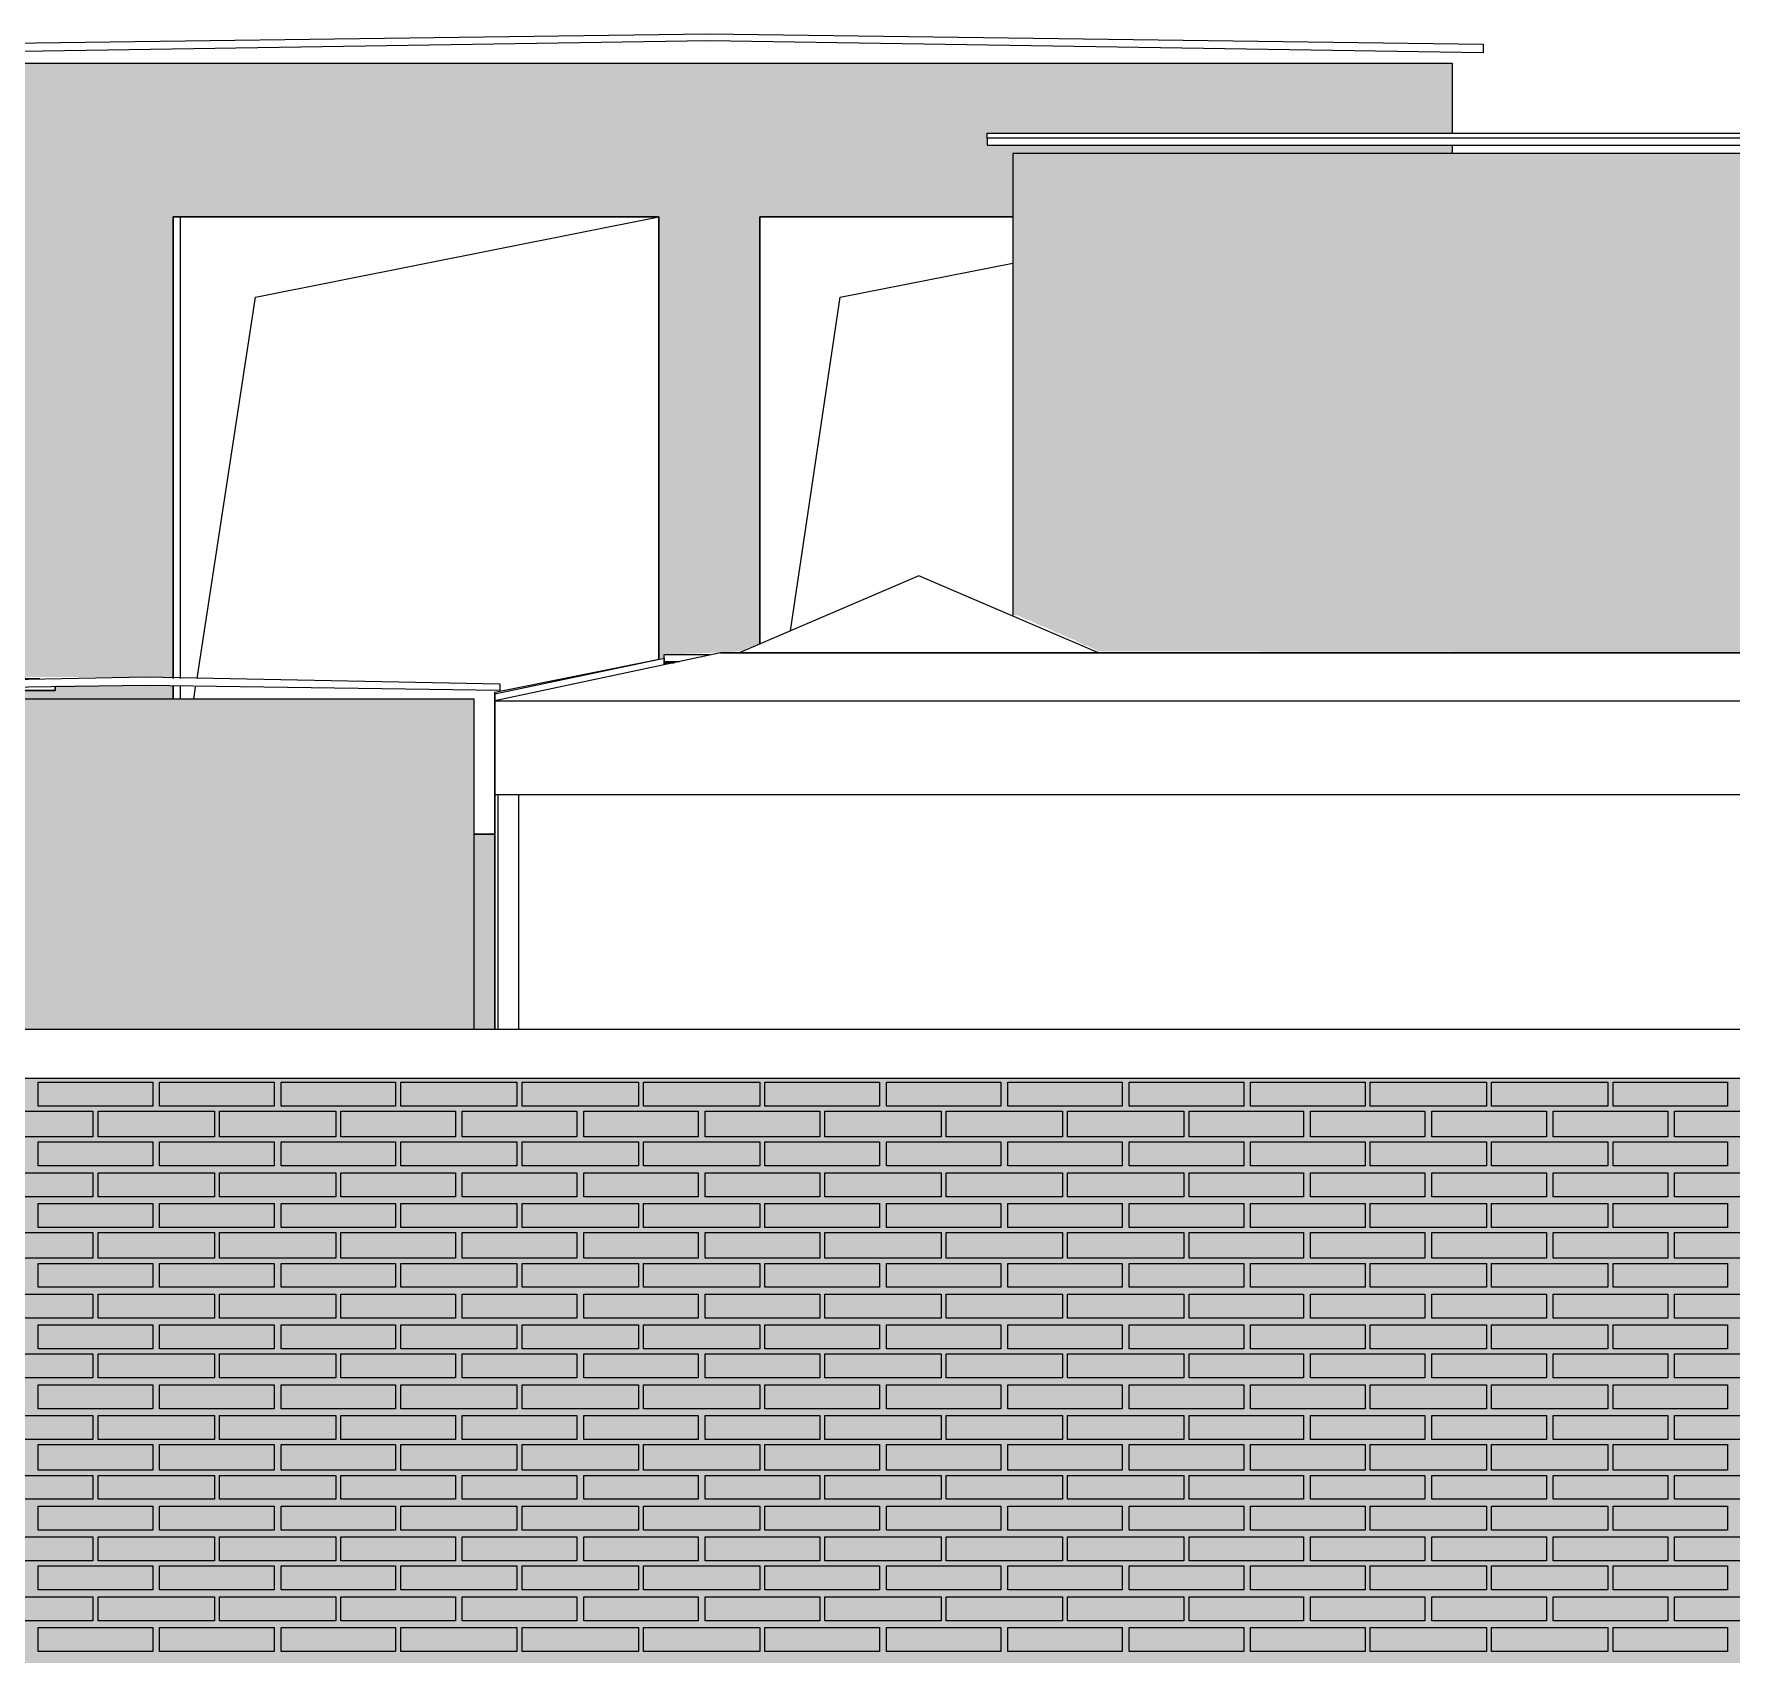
# Model space of a CAD drawing. Header units: millimetres. Extents: x -28928 to 100580, y -22867 to 36490.
# Drawn here: x 62992 to 67191, y 7605 to 11613 of the extents above; entities that cross this region are included whole.
import ezdxf

# ---------------------------------------------------------------- set-up
doc = ezdxf.new("R2010")
doc.units = ezdxf.units.MM
doc.layers.add('PDF _Геометрия', color=7, linetype='Continuous', true_color=0x8f8e8d)
doc.layers.add('PDF _Сплошная заливка', color=7, linetype='Continuous', true_color=0xffffff)

msp = doc.modelspace()

# ---------------------------------------------------------------- hatches: boundary and pattern name
at = {"layer": 'PDF _Сплошная заливка', "true_color": 0x383e42, "transparency": 33554559}
h = msp.add_hatch(color=250, dxfattribs=at)
h.paths.add_polyline_path([(62824.9, 10018.4), (63006.8, 10022.6), (63336.8, 10022.6), (63336.8, 11160.7), (64538.4, 11160.7), (64538.4, 10069.1), (64551.1, 10069.1), (64551.1, 10077.6), (64665.3, 10081.8), (64737.2, 10086), (64749.9, 10090.3), (64758.4, 10094.5), (64771.1, 10098.7), (64779.5, 10103), (64788, 10103), (64788, 11160.7), (65414.1, 11160.7), (65414.1, 11317.2), (66395.6, 11317.2), (66395.6, 11338.4), (65350.7, 11338.4), (65350.7, 11368), (66395.6, 11368), (66395.6, 11541.4), (62824.9, 11541.4)])
h.paths.add_polyline_path([(64132.2, 9151), (64132.2, 9633.4), (64081.4, 9633.4), (64081.4, 9151)])
h.paths.add_polyline_path([(62824.9, 9967.6), (63336.8, 9967.6), (63336.8, 10001.4), (63044.9, 10001.4), (63044.9, 9988.7), (62824.9, 9988.7)])
h = msp.add_hatch(color=250, dxfattribs=at)
h.paths.add_polyline_path([(66395.7, 11368), (66501.4, 11368), (66501.4, 11541.4), (66395.7, 11541.4)])
h.paths.add_polyline_path([(66501.4, 11338.4), (66395.7, 11338.4), (66395.7, 11317.2), (66501.4, 11317.2)])
h = msp.add_hatch(color=250, dxfattribs=at)
h.paths.add_polyline_path([(69881.8, 10174.9), (69898.7, 10174.9), (69898.7, 11317.2), (65414.1, 11317.2), (65414.1, 10174.9), (65426.8, 10174.9), (65443.7, 10166.4), (65456.4, 10162.2), (65481.8, 10149.5), (65494.5, 10145.3), (65519.9, 10132.6), (65532.6, 10128.4), (65549.5, 10119.9), (65562.2, 10115.7), (65587.6, 10103), (65600.3, 10098.7), (65625.7, 10086), (68088, 10081.8), (68202.2, 10077.6), (68202.2, 10052.2), (68210.7, 10052.2), (68210.7, 10081.8), (68236.1, 10081.8), (68532.2, 10022.6), (69141.4, 10009.9), (69141.4, 9993), (68887.6, 9997.2), (68633.7, 9997.2), (68633.7, 9967.6), (69078, 9967.6), (69078, 9870.3), (69518, 9870.3), (69518, 10090.3), (69526.4, 10090.3), (69526.4, 10098.7), (69568.7, 10107.2), (69585.7, 10111.4), (69628, 10119.9), (69644.9, 10124.1), (69687.2, 10132.6), (69704.1, 10136.8), (69725.3, 10141), (69742.2, 10145.3), (69784.5, 10153.7), (69801.4, 10158), (69843.7, 10166.4), (69860.7, 10170.7)])
h.paths.add_polyline_path([(69518, 9819.5), (69518, 9836.4), (69078, 9836.4), (69078, 9819.5)])
at = {"layer": 'PDF _Сплошная заливка', "true_color": 0xdcd6cf, "transparency": 33554559}
msp.add_hatch(color=254, dxfattribs=at).paths.add_polyline_path([(60798.4, -2005.5), (60798.4, -4713.2), (70224.5, -4713.2), (70224.5, -1464), (74070.3, -1464), (74070.3, -4713.2), (82294.9, -4713.2), (82294.9, 9028.4), (55763.7, 9028.4), (55763.7, -4713.2), (56851.1, -4713.2), (56851.1, -1464), (58251.4, -1464), (58251.4, -4713.2), (59499.5, -4713.2), (59499.5, -2005.5)])

# ---------------------------------------------------------------- linework, layer by layer
at = {"layer": 'PDF _Геометрия', "color": 7, "lineweight": 9}
for points in [[(64661.1, 11613.4), (66577.6, 11588), (66577.6, 11566.8), (64661.1, 11596.4), (62748.7, 11566.8), (62748.7, 11588)], [(69958, 11355.3), (65350.7, 11355.3), (65350.7, 11368), (69958, 11368)], [(64538.4, 11160.7), (63336.8, 11160.7), (63336.8, 10018.4), (63336.8, 11160.7), (64538.4, 11160.7), (64538.4, 10064.9)], [(65414.1, 11160.7), (64788, 11160.7), (64788, 10103), (64788, 11160.7)], [(61936.4, 9988.7), (63044.9, 9988.7), (63044.9, 9997.2), (63044.9, 9988.7)], [(63336.8, 10001.4), (63336.8, 9967.6)], [(64081.4, 9633.4), (64132.2, 9633.4)]]:
    msp.add_lwpolyline(points, close=True, dxfattribs=at)
for points in [[(61915.3, 10018.4), (61915.3, 10268), (62021.1, 10268), (62824.9, 10268), (62824.9, 10018.4), (62824.9, 11541.4), (66395.7, 11541.4), (66501.4, 11541.4), (66501.4, 11368)], [(65350.7, 11355.3), (65350.7, 11338.4), (69958, 11338.4), (69958, 11355.3)], [(65350.7, 11351), (65350.7, 11338.4), (69958, 11338.4), (69958, 11351)], [(66501.4, 11338.4), (66501.4, 11317.2)], [(69898.7, 10174.9), (69898.7, 11317.2), (65414.1, 11317.2), (65414.1, 10174.9)], [(63353.7, 11160.7), (63353.7, 10018.4)], [(63396.1, 10018.4), (63539.9, 10961.8), (64538.4, 11160.7)], [(64864.1, 10136.8), (64986.8, 10961.8), (65414.1, 11046.4)], [(65625.7, 10081.8), (65181.4, 10272.2), (64737.2, 10081.8)], [(64690.7, 10081.8), (64132.2, 9963.4), (64132.2, 9730.7), (64132.2, 9151), (64132.2, 9760.3), (64132.2, 9984.5), (64551.1, 10069.1), (64551.1, 10052.2), (64551.1, 10056.4), (64551.1, 10060.7), (64551.1, 10064.9)], [(64694.9, 10081.8), (64690.7, 10081.8), (68058.4, 10081.8), (68350.3, 10018.4), (68058.4, 10081.8), (64690.7, 10081.8), (68058.4, 10081.8), (64690.7, 10081.8), (64132.2, 9963.4)], [(64690.7, 10081.8), (64690.7, 10081.8)], [(64694.9, 10081.8), (64690.7, 10081.8), (64694.9, 10081.8)], [(64132.2, 9980.3), (64132.2, 9963.4), (64132.2, 9980.3), (64551.1, 10069.1), (64551.1, 10077.6), (64665.3, 10077.6)], [(64551.1, 10069.1), (64551.1, 10069.1)], [(64551.1, 10052.2), (64551.1, 10069.1)], [(64551.1, 10060.7), (64589.1, 10060.7)], [(64576.4, 10056.4), (64551.1, 10056.4)], [(61834.9, 10018.4), (63006.8, 10018.4)], [(62393.4, 10005.7), (63269.1, 10022.6), (64144.9, 10005.7), (64144.9, 9988.7), (63269.1, 10001.4), (62393.4, 9988.7), (62393.4, 10005.7), (61881.4, 10005.7)], [(63353.7, 10001.4), (63353.7, 9967.6)], [(63387.6, 9967.6), (63391.8, 9997.2)], [(64081.4, 9151), (64081.4, 9967.6), (62452.6, 9967.6), (62452.6, 9151)], [(67449.1, 9730.7), (64132.2, 9730.7), (64132.2, 9963.4), (67449.1, 9963.4)], [(64140.7, 9151), (64140.7, 9730.7)], [(64191.4, 9151), (64191.4, 9730.7)], [(83589.5, 9447.2), (82789.9, 9447.2), (82789.9, 9151), (82531.8, 9151), (82375.3, 9151), (82375.3, 9028.4), (55704.5, 9028.4), (55704.5, 9151), (82375.3, 9151), (82375.3, 9028.4)]]:
    msp.add_lwpolyline(points, dxfattribs=at)
at = {"layer": 'PDF _Геометрия', "lineweight": 9}
for points in [[(63286.1, 9019.9), (63286.1, 8960.7), (63002.6, 8960.7), (63002.6, 9019.9)], [(63586.4, 9019.9), (63586.4, 8960.7), (63303, 8960.7), (63303, 9019.9)], [(63886.8, 9019.9), (63886.8, 8960.7), (63603.4, 8960.7), (63603.4, 9019.9)], [(64187.2, 9019.9), (64187.2, 8960.7), (63899.5, 8960.7), (63899.5, 9019.9)], [(64487.6, 9019.9), (64487.6, 8960.7), (64199.9, 8960.7), (64199.9, 9019.9)], [(64788, 9019.9), (64788, 8960.7), (64500.3, 8960.7), (64500.3, 9019.9)], [(65084.1, 9019.9), (65084.1, 8960.7), (64800.7, 8960.7), (64800.7, 9019.9)], [(65384.5, 9019.9), (65384.5, 8960.7), (65101.1, 8960.7), (65101.1, 9019.9)], [(65684.9, 9019.9), (65684.9, 8960.7), (65401.4, 8960.7), (65401.4, 9019.9)], [(65985.3, 9019.9), (65985.3, 8960.7), (65701.8, 8960.7), (65701.8, 9019.9)], [(66285.7, 9019.9), (66285.7, 8960.7), (66002.2, 8960.7), (66002.2, 9019.9)], [(66586.1, 9019.9), (66586.1, 8960.7), (66298.4, 8960.7), (66298.4, 9019.9)], [(66886.4, 9019.9), (66886.4, 8960.7), (66598.7, 8960.7), (66598.7, 9019.9)], [(67182.6, 9019.9), (67182.6, 8960.7), (66899.1, 8960.7), (66899.1, 9019.9)], [(63138, 8884.5), (62994.1, 8884.5), (62850.3, 8884.5), (62850.3, 8948), (62994.1, 8948), (63138, 8948)], [(63438.4, 8884.5), (63294.5, 8884.5), (63150.7, 8884.5), (63150.7, 8948), (63294.5, 8948), (63438.4, 8948)], [(63738.7, 8884.5), (63594.9, 8884.5), (63451.1, 8884.5), (63451.1, 8948), (63594.9, 8948), (63738.7, 8948)], [(64034.9, 8884.5), (63895.3, 8884.5), (63751.4, 8884.5), (63751.4, 8948), (63895.3, 8948), (64034.9, 8948)], [(64335.3, 8884.5), (64195.7, 8884.5), (64051.8, 8884.5), (64051.8, 8948), (64195.7, 8948), (64335.3, 8948)], [(64635.7, 8884.5), (64491.8, 8884.5), (64352.2, 8884.5), (64352.2, 8948), (64491.8, 8948), (64635.7, 8948)], [(64936.1, 8884.5), (64792.2, 8884.5), (64652.6, 8884.5), (64652.6, 8948), (64792.2, 8948), (64936.1, 8948)], [(65236.4, 8884.5), (65092.6, 8884.5), (64948.7, 8884.5), (64948.7, 8948), (65092.6, 8948), (65236.4, 8948)], [(65536.8, 8884.5), (65393, 8884.5), (65249.1, 8884.5), (65249.1, 8948), (65393, 8948), (65536.8, 8948)], [(65837.2, 8884.5), (65693.4, 8884.5), (65549.5, 8884.5), (65549.5, 8948), (65693.4, 8948), (65837.2, 8948)], [(66133.4, 8884.5), (65993.7, 8884.5), (65849.9, 8884.5), (65849.9, 8948), (65993.7, 8948), (66133.4, 8948)], [(66433.7, 8884.5), (66294.1, 8884.5), (66150.3, 8884.5), (66150.3, 8948), (66294.1, 8948), (66433.7, 8948)], [(66734.1, 8884.5), (66590.3, 8884.5), (66450.7, 8884.5), (66450.7, 8948), (66590.3, 8948), (66734.1, 8948)], [(67034.5, 8884.5), (66890.7, 8884.5), (66751.1, 8884.5), (66751.1, 8948), (66890.7, 8948), (67034.5, 8948)], [(67334.9, 8884.5), (67191.1, 8884.5), (67051.4, 8884.5), (67051.4, 8948), (67191.1, 8948), (67334.9, 8948)], [(63286.1, 8871.8), (63286.1, 8812.6), (63002.6, 8812.6), (63002.6, 8871.8)], [(63586.4, 8871.8), (63586.4, 8812.6), (63303, 8812.6), (63303, 8871.8)], [(63886.8, 8871.8), (63886.8, 8812.6), (63603.4, 8812.6), (63603.4, 8871.8)], [(64187.2, 8871.8), (64187.2, 8812.6), (63899.5, 8812.6), (63899.5, 8871.8)], [(64487.6, 8871.8), (64487.6, 8812.6), (64199.9, 8812.6), (64199.9, 8871.8)], [(64788, 8871.8), (64788, 8812.6), (64500.3, 8812.6), (64500.3, 8871.8)], [(65084.1, 8871.8), (65084.1, 8812.6), (64800.7, 8812.6), (64800.7, 8871.8)], [(65384.5, 8871.8), (65384.5, 8812.6), (65101.1, 8812.6), (65101.1, 8871.8)], [(65684.9, 8871.8), (65684.9, 8812.6), (65401.4, 8812.6), (65401.4, 8871.8)], [(65985.3, 8871.8), (65985.3, 8812.6), (65701.8, 8812.6), (65701.8, 8871.8)], [(66285.7, 8871.8), (66285.7, 8812.6), (66002.2, 8812.6), (66002.2, 8871.8)], [(66586.1, 8871.8), (66586.1, 8812.6), (66298.4, 8812.6), (66298.4, 8871.8)], [(66886.4, 8871.8), (66886.4, 8812.6), (66598.7, 8812.6), (66598.7, 8871.8)], [(67182.6, 8871.8), (67182.6, 8812.6), (66899.1, 8812.6), (66899.1, 8871.8)], [(63138, 8736.4), (62994.1, 8736.4), (62850.3, 8736.4), (62850.3, 8795.7), (62994.1, 8795.7), (63138, 8795.7)], [(63438.4, 8736.4), (63294.5, 8736.4), (63150.7, 8736.4), (63150.7, 8795.7), (63294.5, 8795.7), (63438.4, 8795.7)], [(63738.7, 8736.4), (63594.9, 8736.4), (63451.1, 8736.4), (63451.1, 8795.7), (63594.9, 8795.7), (63738.7, 8795.7)], [(64034.9, 8736.4), (63895.3, 8736.4), (63751.4, 8736.4), (63751.4, 8795.7), (63895.3, 8795.7), (64034.9, 8795.7)], [(64335.3, 8736.4), (64195.7, 8736.4), (64051.8, 8736.4), (64051.8, 8795.7), (64195.7, 8795.7), (64335.3, 8795.7)], [(64635.7, 8736.4), (64491.8, 8736.4), (64352.2, 8736.4), (64352.2, 8795.7), (64491.8, 8795.7), (64635.7, 8795.7)], [(64936.1, 8736.4), (64792.2, 8736.4), (64652.6, 8736.4), (64652.6, 8795.7), (64792.2, 8795.7), (64936.1, 8795.7)], [(65236.4, 8736.4), (65092.6, 8736.4), (64948.7, 8736.4), (64948.7, 8795.7), (65092.6, 8795.7), (65236.4, 8795.7)], [(65536.8, 8736.4), (65393, 8736.4), (65249.1, 8736.4), (65249.1, 8795.7), (65393, 8795.7), (65536.8, 8795.7)], [(65837.2, 8736.4), (65693.4, 8736.4), (65549.5, 8736.4), (65549.5, 8795.7), (65693.4, 8795.7), (65837.2, 8795.7)], [(66133.4, 8736.4), (65993.7, 8736.4), (65849.9, 8736.4), (65849.9, 8795.7), (65993.7, 8795.7), (66133.4, 8795.7)], [(66433.7, 8736.4), (66294.1, 8736.4), (66150.3, 8736.4), (66150.3, 8795.7), (66294.1, 8795.7), (66433.7, 8795.7)], [(66734.1, 8736.4), (66590.3, 8736.4), (66450.7, 8736.4), (66450.7, 8795.7), (66590.3, 8795.7), (66734.1, 8795.7)], [(67034.5, 8736.4), (66890.7, 8736.4), (66751.1, 8736.4), (66751.1, 8795.7), (66890.7, 8795.7), (67034.5, 8795.7)], [(67334.9, 8736.4), (67191.1, 8736.4), (67051.4, 8736.4), (67051.4, 8795.7), (67191.1, 8795.7), (67334.9, 8795.7)], [(63286.1, 8719.5), (63286.1, 8660.3), (63002.6, 8660.3), (63002.6, 8719.5)], [(63586.4, 8719.5), (63586.4, 8660.3), (63303, 8660.3), (63303, 8719.5)], [(63886.8, 8719.5), (63886.8, 8660.3), (63603.4, 8660.3), (63603.4, 8719.5)], [(64187.2, 8719.5), (64187.2, 8660.3), (63899.5, 8660.3), (63899.5, 8719.5)], [(64487.6, 8719.5), (64487.6, 8660.3), (64199.9, 8660.3), (64199.9, 8719.5)], [(64788, 8719.5), (64788, 8660.3), (64500.3, 8660.3), (64500.3, 8719.5)], [(65084.1, 8719.5), (65084.1, 8660.3), (64800.7, 8660.3), (64800.7, 8719.5)], [(65384.5, 8719.5), (65384.5, 8660.3), (65101.1, 8660.3), (65101.1, 8719.5)], [(65684.9, 8719.5), (65684.9, 8660.3), (65401.4, 8660.3), (65401.4, 8719.5)], [(65985.3, 8719.5), (65985.3, 8660.3), (65701.8, 8660.3), (65701.8, 8719.5)], [(66285.7, 8719.5), (66285.7, 8660.3), (66002.2, 8660.3), (66002.2, 8719.5)], [(66586.1, 8719.5), (66586.1, 8660.3), (66298.4, 8660.3), (66298.4, 8719.5)], [(66886.4, 8719.5), (66886.4, 8660.3), (66598.7, 8660.3), (66598.7, 8719.5)], [(67182.6, 8719.5), (67182.6, 8660.3), (66899.1, 8660.3), (66899.1, 8719.5)], [(63138, 8584.1), (62994.1, 8584.1), (62850.3, 8584.1), (62850.3, 8647.6), (62994.1, 8647.6), (63138, 8647.6)], [(63438.4, 8584.1), (63294.5, 8584.1), (63150.7, 8584.1), (63150.7, 8647.6), (63294.5, 8647.6), (63438.4, 8647.6)], [(63738.7, 8584.1), (63594.9, 8584.1), (63451.1, 8584.1), (63451.1, 8647.6), (63594.9, 8647.6), (63738.7, 8647.6)], [(64034.9, 8584.1), (63895.3, 8584.1), (63751.4, 8584.1), (63751.4, 8647.6), (63895.3, 8647.6), (64034.9, 8647.6)], [(64335.3, 8584.1), (64195.7, 8584.1), (64051.8, 8584.1), (64051.8, 8647.6), (64195.7, 8647.6), (64335.3, 8647.6)], [(64635.7, 8584.1), (64491.8, 8584.1), (64352.2, 8584.1), (64352.2, 8647.6), (64491.8, 8647.6), (64635.7, 8647.6)], [(64936.1, 8584.1), (64792.2, 8584.1), (64652.6, 8584.1), (64652.6, 8647.6), (64792.2, 8647.6), (64936.1, 8647.6)], [(65236.4, 8584.1), (65092.6, 8584.1), (64948.7, 8584.1), (64948.7, 8647.6), (65092.6, 8647.6), (65236.4, 8647.6)], [(65536.8, 8584.1), (65393, 8584.1), (65249.1, 8584.1), (65249.1, 8647.6), (65393, 8647.6), (65536.8, 8647.6)], [(65837.2, 8584.1), (65693.4, 8584.1), (65549.5, 8584.1), (65549.5, 8647.6), (65693.4, 8647.6), (65837.2, 8647.6)], [(66133.4, 8584.1), (65993.7, 8584.1), (65849.9, 8584.1), (65849.9, 8647.6), (65993.7, 8647.6), (66133.4, 8647.6)], [(66433.7, 8584.1), (66294.1, 8584.1), (66150.3, 8584.1), (66150.3, 8647.6), (66294.1, 8647.6), (66433.7, 8647.6)], [(66734.1, 8584.1), (66590.3, 8584.1), (66450.7, 8584.1), (66450.7, 8647.6), (66590.3, 8647.6), (66734.1, 8647.6)], [(67034.5, 8584.1), (66890.7, 8584.1), (66751.1, 8584.1), (66751.1, 8647.6), (66890.7, 8647.6), (67034.5, 8647.6)], [(67334.9, 8584.1), (67191.1, 8584.1), (67051.4, 8584.1), (67051.4, 8647.6), (67191.1, 8647.6), (67334.9, 8647.6)], [(63286.1, 8571.4), (63286.1, 8512.2), (63002.6, 8512.2), (63002.6, 8571.4)], [(63586.4, 8571.4), (63586.4, 8512.2), (63303, 8512.2), (63303, 8571.4)], [(63886.8, 8571.4), (63886.8, 8512.2), (63603.4, 8512.2), (63603.4, 8571.4)], [(64187.2, 8571.4), (64187.2, 8512.2), (63899.5, 8512.2), (63899.5, 8571.4)], [(64487.6, 8571.4), (64487.6, 8512.2), (64199.9, 8512.2), (64199.9, 8571.4)], [(64788, 8571.4), (64788, 8512.2), (64500.3, 8512.2), (64500.3, 8571.4)], [(65084.1, 8571.4), (65084.1, 8512.2), (64800.7, 8512.2), (64800.7, 8571.4)], [(65384.5, 8571.4), (65384.5, 8512.2), (65101.1, 8512.2), (65101.1, 8571.4)], [(65684.9, 8571.4), (65684.9, 8512.2), (65401.4, 8512.2), (65401.4, 8571.4)], [(65985.3, 8571.4), (65985.3, 8512.2), (65701.8, 8512.2), (65701.8, 8571.4)], [(66285.7, 8571.4), (66285.7, 8512.2), (66002.2, 8512.2), (66002.2, 8571.4)], [(66586.1, 8571.4), (66586.1, 8512.2), (66298.4, 8512.2), (66298.4, 8571.4)], [(66886.4, 8571.4), (66886.4, 8512.2), (66598.7, 8512.2), (66598.7, 8571.4)], [(67182.6, 8571.4), (67182.6, 8512.2), (66899.1, 8512.2), (66899.1, 8571.4)], [(63138, 8436), (62994.1, 8436), (62850.3, 8436), (62850.3, 8495.3), (62994.1, 8495.3), (63138, 8495.3)], [(63438.4, 8436), (63294.5, 8436), (63150.7, 8436), (63150.7, 8495.3), (63294.5, 8495.3), (63438.4, 8495.3)], [(63738.7, 8436), (63594.9, 8436), (63451.1, 8436), (63451.1, 8495.3), (63594.9, 8495.3), (63738.7, 8495.3)], [(64034.9, 8436), (63895.3, 8436), (63751.4, 8436), (63751.4, 8495.3), (63895.3, 8495.3), (64034.9, 8495.3)], [(64335.3, 8436), (64195.7, 8436), (64051.8, 8436), (64051.8, 8495.3), (64195.7, 8495.3), (64335.3, 8495.3)], [(64635.7, 8436), (64491.8, 8436), (64352.2, 8436), (64352.2, 8495.3), (64491.8, 8495.3), (64635.7, 8495.3)], [(64936.1, 8436), (64792.2, 8436), (64652.6, 8436), (64652.6, 8495.3), (64792.2, 8495.3), (64936.1, 8495.3)], [(65236.4, 8436), (65092.6, 8436), (64948.7, 8436), (64948.7, 8495.3), (65092.6, 8495.3), (65236.4, 8495.3)], [(65536.8, 8436), (65393, 8436), (65249.1, 8436), (65249.1, 8495.3), (65393, 8495.3), (65536.8, 8495.3)], [(65837.2, 8436), (65693.4, 8436), (65549.5, 8436), (65549.5, 8495.3), (65693.4, 8495.3), (65837.2, 8495.3)], [(66133.4, 8436), (65993.7, 8436), (65849.9, 8436), (65849.9, 8495.3), (65993.7, 8495.3), (66133.4, 8495.3)], [(66433.7, 8436), (66294.1, 8436), (66150.3, 8436), (66150.3, 8495.3), (66294.1, 8495.3), (66433.7, 8495.3)], [(66734.1, 8436), (66590.3, 8436), (66450.7, 8436), (66450.7, 8495.3), (66590.3, 8495.3), (66734.1, 8495.3)], [(67034.5, 8436), (66890.7, 8436), (66751.1, 8436), (66751.1, 8495.3), (66890.7, 8495.3), (67034.5, 8495.3)], [(67334.9, 8436), (67191.1, 8436), (67051.4, 8436), (67051.4, 8495.3), (67191.1, 8495.3), (67334.9, 8495.3)], [(63286.1, 8419.1), (63286.1, 8359.9), (63002.6, 8359.9), (63002.6, 8419.1)], [(63586.4, 8419.1), (63586.4, 8359.9), (63303, 8359.9), (63303, 8419.1)], [(63886.8, 8419.1), (63886.8, 8359.9), (63603.4, 8359.9), (63603.4, 8419.1)], [(64187.2, 8419.1), (64187.2, 8359.9), (63899.5, 8359.9), (63899.5, 8419.1)], [(64487.6, 8419.1), (64487.6, 8359.9), (64199.9, 8359.9), (64199.9, 8419.1)], [(64788, 8419.1), (64788, 8359.9), (64500.3, 8359.9), (64500.3, 8419.1)], [(65084.1, 8419.1), (65084.1, 8359.9), (64800.7, 8359.9), (64800.7, 8419.1)], [(65384.5, 8419.1), (65384.5, 8359.9), (65101.1, 8359.9), (65101.1, 8419.1)], [(65684.9, 8419.1), (65684.9, 8359.9), (65401.4, 8359.9), (65401.4, 8419.1)], [(65985.3, 8419.1), (65985.3, 8359.9), (65701.8, 8359.9), (65701.8, 8419.1)], [(66285.7, 8419.1), (66285.7, 8359.9), (66002.2, 8359.9), (66002.2, 8419.1)], [(66586.1, 8419.1), (66586.1, 8359.9), (66298.4, 8359.9), (66298.4, 8419.1)], [(66886.4, 8419.1), (66886.4, 8359.9), (66598.7, 8359.9), (66598.7, 8419.1)], [(67182.6, 8419.1), (67182.6, 8359.9), (66899.1, 8359.9), (66899.1, 8419.1)], [(63138, 8288), (62994.1, 8288), (62850.3, 8288), (62850.3, 8347.2), (62994.1, 8347.2), (63138, 8347.2)], [(63438.4, 8288), (63294.5, 8288), (63150.7, 8288), (63150.7, 8347.2), (63294.5, 8347.2), (63438.4, 8347.2)], [(63738.7, 8288), (63594.9, 8288), (63451.1, 8288), (63451.1, 8347.2), (63594.9, 8347.2), (63738.7, 8347.2)], [(64034.9, 8288), (63895.3, 8288), (63751.4, 8288), (63751.4, 8347.2), (63895.3, 8347.2), (64034.9, 8347.2)], [(64335.3, 8288), (64195.7, 8288), (64051.8, 8288), (64051.8, 8347.2), (64195.7, 8347.2), (64335.3, 8347.2)], [(64635.7, 8288), (64491.8, 8288), (64352.2, 8288), (64352.2, 8347.2), (64491.8, 8347.2), (64635.7, 8347.2)], [(64936.1, 8288), (64792.2, 8288), (64652.6, 8288), (64652.6, 8347.2), (64792.2, 8347.2), (64936.1, 8347.2)], [(65236.4, 8288), (65092.6, 8288), (64948.7, 8288), (64948.7, 8347.2), (65092.6, 8347.2), (65236.4, 8347.2)], [(65536.8, 8288), (65393, 8288), (65249.1, 8288), (65249.1, 8347.2), (65393, 8347.2), (65536.8, 8347.2)], [(65837.2, 8288), (65693.4, 8288), (65549.5, 8288), (65549.5, 8347.2), (65693.4, 8347.2), (65837.2, 8347.2)], [(66133.4, 8288), (65993.7, 8288), (65849.9, 8288), (65849.9, 8347.2), (65993.7, 8347.2), (66133.4, 8347.2)], [(66433.7, 8288), (66294.1, 8288), (66150.3, 8288), (66150.3, 8347.2), (66294.1, 8347.2), (66433.7, 8347.2)], [(66734.1, 8288), (66590.3, 8288), (66450.7, 8288), (66450.7, 8347.2), (66590.3, 8347.2), (66734.1, 8347.2)], [(67034.5, 8288), (66890.7, 8288), (66751.1, 8288), (66751.1, 8347.2), (66890.7, 8347.2), (67034.5, 8347.2)], [(67334.9, 8288), (67191.1, 8288), (67051.4, 8288), (67051.4, 8347.2), (67191.1, 8347.2), (67334.9, 8347.2)], [(63286.1, 8271), (63286.1, 8211.8), (63002.6, 8211.8), (63002.6, 8271)], [(63586.4, 8271), (63586.4, 8211.8), (63303, 8211.8), (63303, 8271)], [(63886.8, 8271), (63886.8, 8211.8), (63603.4, 8211.8), (63603.4, 8271)], [(64187.2, 8271), (64187.2, 8211.8), (63899.5, 8211.8), (63899.5, 8271)], [(64487.6, 8271), (64487.6, 8211.8), (64199.9, 8211.8), (64199.9, 8271)], [(64788, 8271), (64788, 8211.8), (64500.3, 8211.8), (64500.3, 8271)], [(65084.1, 8271), (65084.1, 8211.8), (64800.7, 8211.8), (64800.7, 8271)], [(65384.5, 8271), (65384.5, 8211.8), (65101.1, 8211.8), (65101.1, 8271)], [(65684.9, 8271), (65684.9, 8211.8), (65401.4, 8211.8), (65401.4, 8271)], [(65985.3, 8271), (65985.3, 8211.8), (65701.8, 8211.8), (65701.8, 8271)], [(66285.7, 8271), (66285.7, 8211.8), (66002.2, 8211.8), (66002.2, 8271)], [(66586.1, 8271), (66586.1, 8211.8), (66298.4, 8211.8), (66298.4, 8271)], [(66886.4, 8271), (66886.4, 8211.8), (66598.7, 8211.8), (66598.7, 8271)], [(67182.6, 8271), (67182.6, 8211.8), (66899.1, 8211.8), (66899.1, 8271)], [(63138, 8135.7), (62994.1, 8135.7), (62850.3, 8135.7), (62850.3, 8194.9), (62994.1, 8194.9), (63138, 8194.9)], [(63438.4, 8135.7), (63294.5, 8135.7), (63150.7, 8135.7), (63150.7, 8194.9), (63294.5, 8194.9), (63438.4, 8194.9)], [(63738.7, 8135.7), (63594.9, 8135.7), (63451.1, 8135.7), (63451.1, 8194.9), (63594.9, 8194.9), (63738.7, 8194.9)], [(64034.9, 8135.7), (63895.3, 8135.7), (63751.4, 8135.7), (63751.4, 8194.9), (63895.3, 8194.9), (64034.9, 8194.9)], [(64335.3, 8135.7), (64195.7, 8135.7), (64051.8, 8135.7), (64051.8, 8194.9), (64195.7, 8194.9), (64335.3, 8194.9)], [(64635.7, 8135.7), (64491.8, 8135.7), (64352.2, 8135.7), (64352.2, 8194.9), (64491.8, 8194.9), (64635.7, 8194.9)], [(64936.1, 8135.7), (64792.2, 8135.7), (64652.6, 8135.7), (64652.6, 8194.9), (64792.2, 8194.9), (64936.1, 8194.9)], [(65236.4, 8135.7), (65092.6, 8135.7), (64948.7, 8135.7), (64948.7, 8194.9), (65092.6, 8194.9), (65236.4, 8194.9)], [(65536.8, 8135.7), (65393, 8135.7), (65249.1, 8135.7), (65249.1, 8194.9), (65393, 8194.9), (65536.8, 8194.9)], [(65837.2, 8135.7), (65693.4, 8135.7), (65549.5, 8135.7), (65549.5, 8194.9), (65693.4, 8194.9), (65837.2, 8194.9)], [(66133.4, 8135.7), (65993.7, 8135.7), (65849.9, 8135.7), (65849.9, 8194.9), (65993.7, 8194.9), (66133.4, 8194.9)], [(66433.7, 8135.7), (66294.1, 8135.7), (66150.3, 8135.7), (66150.3, 8194.9), (66294.1, 8194.9), (66433.7, 8194.9)], [(66734.1, 8135.7), (66590.3, 8135.7), (66450.7, 8135.7), (66450.7, 8194.9), (66590.3, 8194.9), (66734.1, 8194.9)], [(67034.5, 8135.7), (66890.7, 8135.7), (66751.1, 8135.7), (66751.1, 8194.9), (66890.7, 8194.9), (67034.5, 8194.9)], [(67334.9, 8135.7), (67191.1, 8135.7), (67051.4, 8135.7), (67051.4, 8194.9), (67191.1, 8194.9), (67334.9, 8194.9)], [(63286.1, 8123), (63286.1, 8059.5), (63002.6, 8059.5), (63002.6, 8123)], [(63586.4, 8123), (63586.4, 8059.5), (63303, 8059.5), (63303, 8123)], [(63886.8, 8123), (63886.8, 8059.5), (63603.4, 8059.5), (63603.4, 8123)], [(64187.2, 8123), (64187.2, 8059.5), (63899.5, 8059.5), (63899.5, 8123)], [(64487.6, 8123), (64487.6, 8059.5), (64199.9, 8059.5), (64199.9, 8123)], [(64788, 8123), (64788, 8059.5), (64500.3, 8059.5), (64500.3, 8123)], [(65084.1, 8123), (65084.1, 8059.5), (64800.7, 8059.5), (64800.7, 8123)], [(65384.5, 8123), (65384.5, 8059.5), (65101.1, 8059.5), (65101.1, 8123)], [(65684.9, 8123), (65684.9, 8059.5), (65401.4, 8059.5), (65401.4, 8123)], [(65985.3, 8123), (65985.3, 8059.5), (65701.8, 8059.5), (65701.8, 8123)], [(66285.7, 8123), (66285.7, 8059.5), (66002.2, 8059.5), (66002.2, 8123)], [(66586.1, 8123), (66586.1, 8059.5), (66298.4, 8059.5), (66298.4, 8123)], [(66886.4, 8123), (66886.4, 8059.5), (66598.7, 8059.5), (66598.7, 8123)], [(67182.6, 8123), (67182.6, 8059.5), (66899.1, 8059.5), (66899.1, 8123)], [(63138, 7987.6), (62994.1, 7987.6), (62850.3, 7987.6), (62850.3, 8046.8), (62994.1, 8046.8), (63138, 8046.8)], [(63438.4, 7987.6), (63294.5, 7987.6), (63150.7, 7987.6), (63150.7, 8046.8), (63294.5, 8046.8), (63438.4, 8046.8)], [(63738.7, 7987.6), (63594.9, 7987.6), (63451.1, 7987.6), (63451.1, 8046.8), (63594.9, 8046.8), (63738.7, 8046.8)], [(64034.9, 7987.6), (63895.3, 7987.6), (63751.4, 7987.6), (63751.4, 8046.8), (63895.3, 8046.8), (64034.9, 8046.8)], [(64335.3, 7987.6), (64195.7, 7987.6), (64051.8, 7987.6), (64051.8, 8046.8), (64195.7, 8046.8), (64335.3, 8046.8)], [(64635.7, 7987.6), (64491.8, 7987.6), (64352.2, 7987.6), (64352.2, 8046.8), (64491.8, 8046.8), (64635.7, 8046.8)], [(64936.1, 7987.6), (64792.2, 7987.6), (64652.6, 7987.6), (64652.6, 8046.8), (64792.2, 8046.8), (64936.1, 8046.8)], [(65236.4, 7987.6), (65092.6, 7987.6), (64948.7, 7987.6), (64948.7, 8046.8), (65092.6, 8046.8), (65236.4, 8046.8)], [(65536.8, 7987.6), (65393, 7987.6), (65249.1, 7987.6), (65249.1, 8046.8), (65393, 8046.8), (65536.8, 8046.8)], [(65837.2, 7987.6), (65693.4, 7987.6), (65549.5, 7987.6), (65549.5, 8046.8), (65693.4, 8046.8), (65837.2, 8046.8)], [(66133.4, 7987.6), (65993.7, 7987.6), (65849.9, 7987.6), (65849.9, 8046.8), (65993.7, 8046.8), (66133.4, 8046.8)], [(66433.7, 7987.6), (66294.1, 7987.6), (66150.3, 7987.6), (66150.3, 8046.8), (66294.1, 8046.8), (66433.7, 8046.8)], [(66734.1, 7987.6), (66590.3, 7987.6), (66450.7, 7987.6), (66450.7, 8046.8), (66590.3, 8046.8), (66734.1, 8046.8)], [(67034.5, 7987.6), (66890.7, 7987.6), (66751.1, 7987.6), (66751.1, 8046.8), (66890.7, 8046.8), (67034.5, 8046.8)], [(67334.9, 7987.6), (67191.1, 7987.6), (67051.4, 7987.6), (67051.4, 8046.8), (67191.1, 8046.8), (67334.9, 8046.8)], [(63286.1, 7970.7), (63286.1, 7911.4), (63002.6, 7911.4), (63002.6, 7970.7)], [(63586.4, 7970.7), (63586.4, 7911.4), (63303, 7911.4), (63303, 7970.7)], [(63886.8, 7970.7), (63886.8, 7911.4), (63603.4, 7911.4), (63603.4, 7970.7)], [(64187.2, 7970.7), (64187.2, 7911.4), (63899.5, 7911.4), (63899.5, 7970.7)], [(64487.6, 7970.7), (64487.6, 7911.4), (64199.9, 7911.4), (64199.9, 7970.7)], [(64788, 7970.7), (64788, 7911.4), (64500.3, 7911.4), (64500.3, 7970.7)], [(65084.1, 7970.7), (65084.1, 7911.4), (64800.7, 7911.4), (64800.7, 7970.7)], [(65384.5, 7970.7), (65384.5, 7911.4), (65101.1, 7911.4), (65101.1, 7970.7)], [(65684.9, 7970.7), (65684.9, 7911.4), (65401.4, 7911.4), (65401.4, 7970.7)], [(65985.3, 7970.7), (65985.3, 7911.4), (65701.8, 7911.4), (65701.8, 7970.7)], [(66285.7, 7970.7), (66285.7, 7911.4), (66002.2, 7911.4), (66002.2, 7970.7)], [(66586.1, 7970.7), (66586.1, 7911.4), (66298.4, 7911.4), (66298.4, 7970.7)], [(66886.4, 7970.7), (66886.4, 7911.4), (66598.7, 7911.4), (66598.7, 7970.7)], [(67182.6, 7970.7), (67182.6, 7911.4), (66899.1, 7911.4), (66899.1, 7970.7)], [(63138, 7835.3), (62994.1, 7835.3), (62850.3, 7835.3), (62850.3, 7894.5), (62994.1, 7894.5), (63138, 7894.5)], [(63438.4, 7835.3), (63294.5, 7835.3), (63150.7, 7835.3), (63150.7, 7894.5), (63294.5, 7894.5), (63438.4, 7894.5)], [(63738.7, 7835.3), (63594.9, 7835.3), (63451.1, 7835.3), (63451.1, 7894.5), (63594.9, 7894.5), (63738.7, 7894.5)], [(64034.9, 7835.3), (63895.3, 7835.3), (63751.4, 7835.3), (63751.4, 7894.5), (63895.3, 7894.5), (64034.9, 7894.5)], [(64335.3, 7835.3), (64195.7, 7835.3), (64051.8, 7835.3), (64051.8, 7894.5), (64195.7, 7894.5), (64335.3, 7894.5)], [(64635.7, 7835.3), (64491.8, 7835.3), (64352.2, 7835.3), (64352.2, 7894.5), (64491.8, 7894.5), (64635.7, 7894.5)], [(64936.1, 7835.3), (64792.2, 7835.3), (64652.6, 7835.3), (64652.6, 7894.5), (64792.2, 7894.5), (64936.1, 7894.5)], [(65236.4, 7835.3), (65092.6, 7835.3), (64948.7, 7835.3), (64948.7, 7894.5), (65092.6, 7894.5), (65236.4, 7894.5)], [(65536.8, 7835.3), (65393, 7835.3), (65249.1, 7835.3), (65249.1, 7894.5), (65393, 7894.5), (65536.8, 7894.5)], [(65837.2, 7835.3), (65693.4, 7835.3), (65549.5, 7835.3), (65549.5, 7894.5), (65693.4, 7894.5), (65837.2, 7894.5)], [(66133.4, 7835.3), (65993.7, 7835.3), (65849.9, 7835.3), (65849.9, 7894.5), (65993.7, 7894.5), (66133.4, 7894.5)], [(66433.7, 7835.3), (66294.1, 7835.3), (66150.3, 7835.3), (66150.3, 7894.5), (66294.1, 7894.5), (66433.7, 7894.5)], [(66734.1, 7835.3), (66590.3, 7835.3), (66450.7, 7835.3), (66450.7, 7894.5), (66590.3, 7894.5), (66734.1, 7894.5)], [(67034.5, 7835.3), (66890.7, 7835.3), (66751.1, 7835.3), (66751.1, 7894.5), (66890.7, 7894.5), (67034.5, 7894.5)], [(67334.9, 7835.3), (67191.1, 7835.3), (67051.4, 7835.3), (67051.4, 7894.5), (67191.1, 7894.5), (67334.9, 7894.5)], [(63286.1, 7822.6), (63286.1, 7763.4), (63002.6, 7763.4), (63002.6, 7822.6)], [(63586.4, 7822.6), (63586.4, 7763.4), (63303, 7763.4), (63303, 7822.6)], [(63886.8, 7822.6), (63886.8, 7763.4), (63603.4, 7763.4), (63603.4, 7822.6)], [(64187.2, 7822.6), (64187.2, 7763.4), (63899.5, 7763.4), (63899.5, 7822.6)], [(64487.6, 7822.6), (64487.6, 7763.4), (64199.9, 7763.4), (64199.9, 7822.6)], [(64788, 7822.6), (64788, 7763.4), (64500.3, 7763.4), (64500.3, 7822.6)], [(65084.1, 7822.6), (65084.1, 7763.4), (64800.7, 7763.4), (64800.7, 7822.6)], [(65384.5, 7822.6), (65384.5, 7763.4), (65101.1, 7763.4), (65101.1, 7822.6)], [(65684.9, 7822.6), (65684.9, 7763.4), (65401.4, 7763.4), (65401.4, 7822.6)], [(65985.3, 7822.6), (65985.3, 7763.4), (65701.8, 7763.4), (65701.8, 7822.6)], [(66285.7, 7822.6), (66285.7, 7763.4), (66002.2, 7763.4), (66002.2, 7822.6)], [(66586.1, 7822.6), (66586.1, 7763.4), (66298.4, 7763.4), (66298.4, 7822.6)], [(66886.4, 7822.6), (66886.4, 7763.4), (66598.7, 7763.4), (66598.7, 7822.6)], [(67182.6, 7822.6), (67182.6, 7763.4), (66899.1, 7763.4), (66899.1, 7822.6)], [(63138, 7687.2), (62994.1, 7687.2), (62850.3, 7687.2), (62850.3, 7746.4), (62994.1, 7746.4), (63138, 7746.4)], [(63438.4, 7687.2), (63294.5, 7687.2), (63150.7, 7687.2), (63150.7, 7746.4), (63294.5, 7746.4), (63438.4, 7746.4)], [(63738.7, 7687.2), (63594.9, 7687.2), (63451.1, 7687.2), (63451.1, 7746.4), (63594.9, 7746.4), (63738.7, 7746.4)], [(64034.9, 7687.2), (63895.3, 7687.2), (63751.4, 7687.2), (63751.4, 7746.4), (63895.3, 7746.4), (64034.9, 7746.4)], [(64335.3, 7687.2), (64195.7, 7687.2), (64051.8, 7687.2), (64051.8, 7746.4), (64195.7, 7746.4), (64335.3, 7746.4)], [(64635.7, 7687.2), (64491.8, 7687.2), (64352.2, 7687.2), (64352.2, 7746.4), (64491.8, 7746.4), (64635.7, 7746.4)], [(64936.1, 7687.2), (64792.2, 7687.2), (64652.6, 7687.2), (64652.6, 7746.4), (64792.2, 7746.4), (64936.1, 7746.4)], [(65236.4, 7687.2), (65092.6, 7687.2), (64948.7, 7687.2), (64948.7, 7746.4), (65092.6, 7746.4), (65236.4, 7746.4)], [(65536.8, 7687.2), (65393, 7687.2), (65249.1, 7687.2), (65249.1, 7746.4), (65393, 7746.4), (65536.8, 7746.4)], [(65837.2, 7687.2), (65693.4, 7687.2), (65549.5, 7687.2), (65549.5, 7746.4), (65693.4, 7746.4), (65837.2, 7746.4)], [(66133.4, 7687.2), (65993.7, 7687.2), (65849.9, 7687.2), (65849.9, 7746.4), (65993.7, 7746.4), (66133.4, 7746.4)], [(66433.7, 7687.2), (66294.1, 7687.2), (66150.3, 7687.2), (66150.3, 7746.4), (66294.1, 7746.4), (66433.7, 7746.4)], [(66734.1, 7687.2), (66590.3, 7687.2), (66450.7, 7687.2), (66450.7, 7746.4), (66590.3, 7746.4), (66734.1, 7746.4)], [(67034.5, 7687.2), (66890.7, 7687.2), (66751.1, 7687.2), (66751.1, 7746.4), (66890.7, 7746.4), (67034.5, 7746.4)], [(67334.9, 7687.2), (67191.1, 7687.2), (67051.4, 7687.2), (67051.4, 7746.4), (67191.1, 7746.4), (67334.9, 7746.4)], [(63286.1, 7670.3), (63286.1, 7611), (63002.6, 7611), (63002.6, 7670.3)], [(63586.4, 7670.3), (63586.4, 7611), (63303, 7611), (63303, 7670.3)], [(63886.8, 7670.3), (63886.8, 7611), (63603.4, 7611), (63603.4, 7670.3)], [(64187.2, 7670.3), (64187.2, 7611), (63899.5, 7611), (63899.5, 7670.3)], [(64487.6, 7670.3), (64487.6, 7611), (64199.9, 7611), (64199.9, 7670.3)], [(64788, 7670.3), (64788, 7611), (64500.3, 7611), (64500.3, 7670.3)], [(65084.1, 7670.3), (65084.1, 7611), (64800.7, 7611), (64800.7, 7670.3)], [(65384.5, 7670.3), (65384.5, 7611), (65101.1, 7611), (65101.1, 7670.3)], [(65684.9, 7670.3), (65684.9, 7611), (65401.4, 7611), (65401.4, 7670.3)], [(65985.3, 7670.3), (65985.3, 7611), (65701.8, 7611), (65701.8, 7670.3)], [(66285.7, 7670.3), (66285.7, 7611), (66002.2, 7611), (66002.2, 7670.3)], [(66586.1, 7670.3), (66586.1, 7611), (66298.4, 7611), (66298.4, 7670.3)], [(66886.4, 7670.3), (66886.4, 7611), (66598.7, 7611), (66598.7, 7670.3)], [(67182.6, 7670.3), (67182.6, 7611), (66899.1, 7611), (66899.1, 7670.3)]]:
    msp.add_lwpolyline(points, close=True, dxfattribs=at)
at = {"layer": 'PDF _Сплошная заливка', "color": 250, "lineweight": 9, "true_color": 0x383e42, "transparency": 33554559}
msp.add_solid([(62452.6, 9967.6), (62452.6, 9151), (64081.4, 9967.6), (64081.4, 9151)], dxfattribs=at)

doc.saveas('drawing.dxf')
